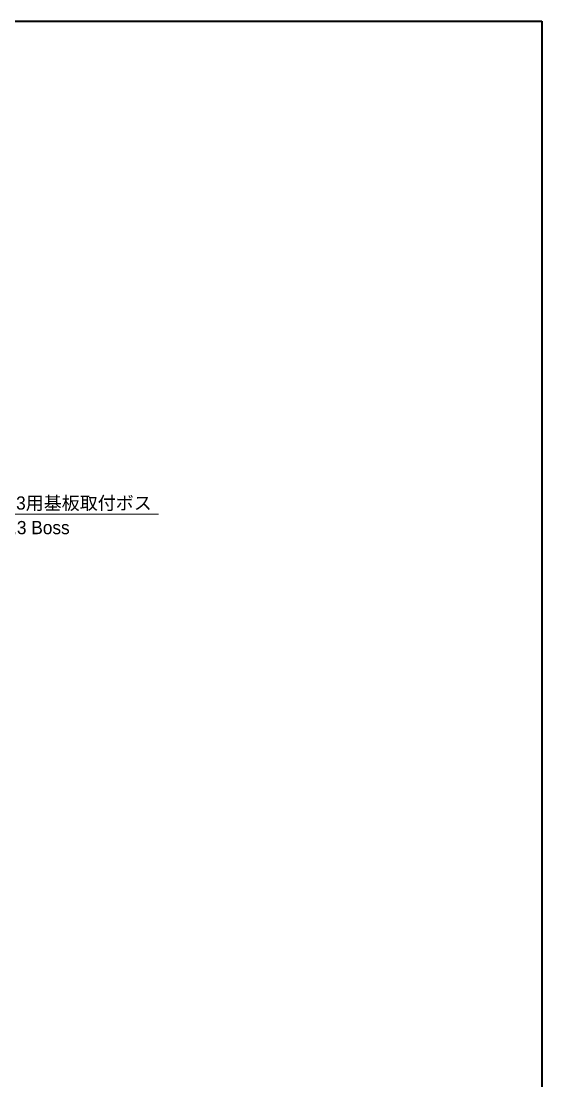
# Model space of a CAD drawing. Header units: millimetres. Extents: x -225 to 2542, y -269 to 293.
# Drawn here: x 2404.4 to 2542.4, y 11.7 to 292.7 of the extents above; entities that cross this region are included whole.
import ezdxf

# ---------------------------------------------------------------- set-up
doc = ezdxf.new("R2010")
doc.units = ezdxf.units.MM
doc.layers.add('Border (ISO)', color=7, linetype='Continuous', lineweight=35)
doc.layers.add('Symbol (ISO)', color=7, linetype='Continuous', lineweight=18)
doc.styles.add('Note Text (TK)', font='MS PGothic.ttf')
doc.dimstyles.new('Default - Method 1b (TK)$7', dxfattribs={"dimtxt": 2.5, "dimasz": 2.5, "dimexe": 1, "dimexo": 1.5, "dimgap": 1, "dimtad": 1, "dimtoh": 1, "dimrnd": 1e-08, "dimdsep": 46, "dimtxsty": 'Note Text (TK)', "dimcen": 0.09, "dimdle": 5, "dimclrd": 100, "dimclre": 100, "dimclrt": 7, "dimadec": 1, "dimazin": 1, "dimtfac": 1, "dimtmove": 0, "dimatfit": 3, "dimfxl": 1, "dimtolj": 1, "dimlwd": -1, "dimlwe": -1, "dimarcsym": 0})

# ---------------------------------------------------------------- blocks, each defined once
blk = doc.blocks.new('図面枠 tk図枠')
at = {"layer": 'Border (ISO)'}
for p, q in [((14.5, 289), (405.5, 289)), ((405.5, 289), (405.5, 8))]:
    blk.add_line(p, q, dxfattribs=at)

msp = doc.modelspace()

# ---------------------------------------------------------------- block references
at = {"xscale": 2, "yscale": 2, "zscale": 2}
msp.add_blockref('図面枠 tk図枠', (1731.40358, -285.30232), dxfattribs=at)

# ---------------------------------------------------------------- texts
at = {"layer": 'Symbol (ISO)', "color": 7, "char_height": 3.5, "line_spacing_factor": 1.5, "style": 'Note Text (TK)'}
for s, insert, width, attachment_point in [('{4-M2.3用基板取付ボス}', (2391.3027, 162.76475), 73.3625746, 7), ('{4-M2.3 Boss}', (2391.51145, 158.38356), 39.7953224, 4)]:
    msp.add_mtext(s, dxfattribs=dict(at, insert=insert, width=width, attachment_point=attachment_point))

# ---------------------------------------------------------------- leaders
at = {"layer": 'Symbol (ISO)', "color": 100, "annotation_type": 0, "has_hookline": 1, "hookline_direction": 0, "text_width": 49.47727}
msp.add_leader([(2376.538, 123.82243), (2388.8027, 161.93142), (2391.3027, 161.93142)], dimstyle='Default - Method 1b (TK)$7', override={"dimgap": 0, "dimtad": 1}, dxfattribs=at)

doc.saveas('drawing.dxf')
